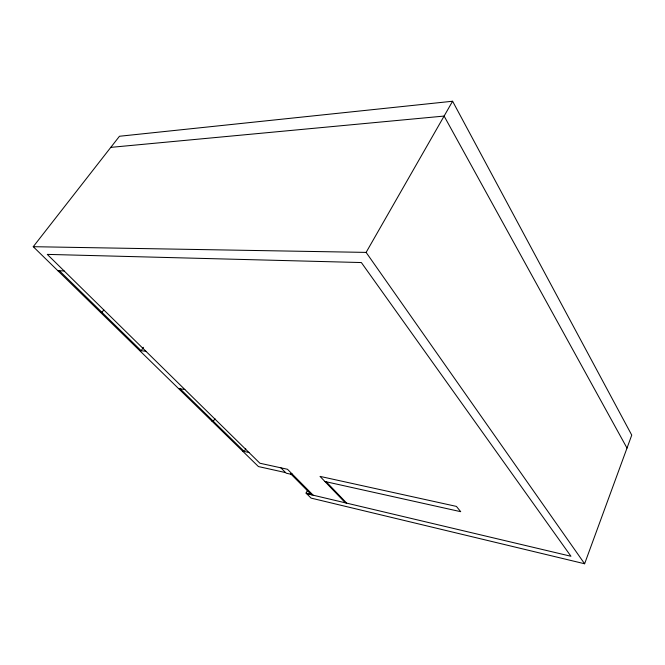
<?xml version="1.0" encoding="UTF-8"?>
<svg xmlns="http://www.w3.org/2000/svg" width="665" height="665" viewBox="0 0 665 665"><rect width="100%" height="100%" fill="white"/><g stroke="black" fill="none" stroke-linecap="round" stroke-linejoin="round"><path stroke-width="1" d="M307.496 490.363L306.058 493.081L311.062 498.102L584.618 563.762L631.75 435.126L452.599 101.238L119.467 136.258L33.25 246.69L258.436 466.564L285.618 472.599M33.25 246.69L366.116 252.401L452.599 101.238M245.776 448.808L244.23 451.485L180.074 388.759M214.945 418.618L213.34 421.286L211.761 420.987M143.457 347.296L141.163 350.713L59.393 270.746M103.782 309.873L101.986 312.4L100.407 312.259M110.806 147.364L444.112 116.067L627.004 448.085M57.813 270.68L64.148 270.963M139.575 350.505L145.951 351.311M178.486 388.501L184.853 389.524M242.659 451.153L248.959 452.483M292.218 474.062L290.563 473.696L311.519 494.81L570.952 556.264L361.353 262.55L47.273 254.387L259.907 463.239L287.463 469.266L313.149 495.176M324.911 481.502L460.72 511.684L456.406 506.398L320.006 476.381L345.343 502.807M291.154 474.295L286.208 473.197L280.846 467.819M306.058 493.081L310.962 494.245M306.615 493.646L311.519 494.81M326.232 481.793L346.656 503.114M366.116 252.401L584.618 563.762"/></g></svg>
